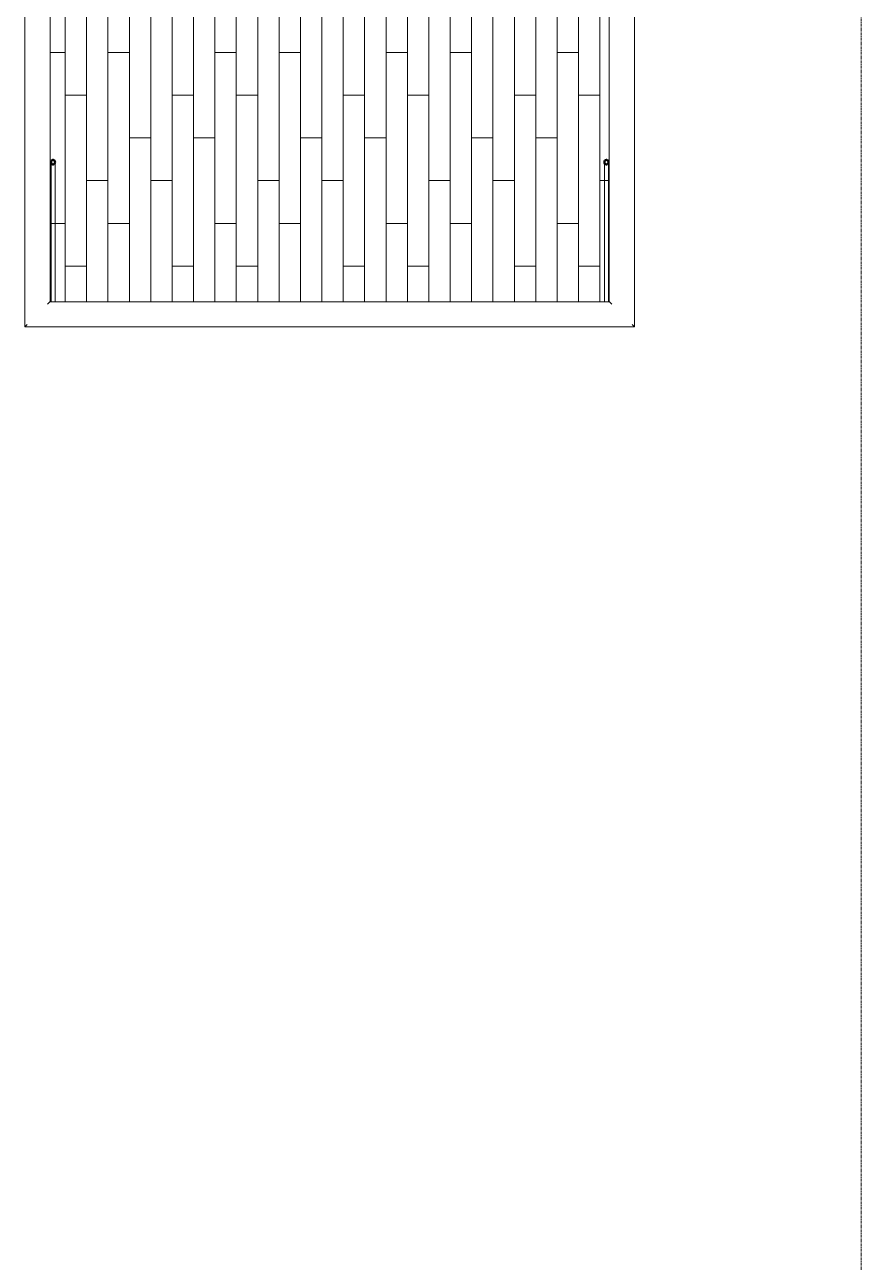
# Model space of a CAD drawing. Header units: inches. Extents: x -4235 to -464, y 9767 to 12347.
# Drawn here: x -2329.8 to -2173.3, y 11007.5 to 11239.1 of the extents above; entities that cross this region are included whole.
import ezdxf

# ---------------------------------------------------------------- set-up
doc = ezdxf.new("R2010")
doc.units = ezdxf.units.IN
doc.header["$MEASUREMENT"] = 0
doc.linetypes.add('Grid Line 1_2_', pattern=[0.875, 0.5, -0.125, 0.125, -0.125])
for name, color, linetype, lineweight in [('A-FLOR-HRAL', 11, 'Continuous', 9), ('A-FLOR-PATT-1', 9, 'Continuous', 9), ('A-WALL-6', 113, 'Continuous', 9), ('A-WALL-7', 113, 'Continuous', 50), ('S-GRID-1', 1, 'Grid Line 1_2_', 9)]:
    doc.layers.add(name, color=color, linetype=linetype, lineweight=lineweight)

# ---------------------------------------------------------------- blocks, each defined once
blk = doc.blocks.new('Railing - Baluster_01-2700443-BACKGROUND - 3RD FLOOR')
at = {"layer": 'A-FLOR-HRAL'}
for p, q in [((-0.59, 1.18), (0.59, 1.18)), ((-0.59, 0.59), (-0.59, 1.18)), ((0.59, 1.18), (0.59, 0.59))]:
    blk.add_line(p, q, dxfattribs=at)
blk = doc.blocks.new('Railing - Railing-2700298-BACKGROUND - 3RD FLOOR')
at = {"layer": 'A-FLOR-HRAL'}
for p, q in [((-2329.76, 11245.78), (-2329.76, 11182.53)), ((-2329.76, 11245.78), (-2329.29, 11245.78)), ((-2329.29, 11245.78), (-2325.51, 11245.78)), ((-2325.51, 11245.78), (-2325.04, 11245.78)), ((-2325.04, 11187.25), (-2325.04, 11245.78)), ((-2220.44, 11245.78), (-2220.44, 11187.25)), ((-2220.44, 11245.78), (-2219.96, 11245.78)), ((-2219.96, 11245.78), (-2216.18, 11245.78)), ((-2216.18, 11245.78), (-2215.71, 11245.78)), ((-2215.71, 11182.53), (-2215.71, 11245.78)), ((-2220.44, 11187.25), (-2325.04, 11187.25)), ((-2329.76, 11182.53), (-2215.71, 11182.53))]:
    blk.add_line(p, q, dxfattribs=at)
for points, knots in [([(-2325.51, 11186.78), (-2325.47, 11186.82), (-2325.41, 11186.88), (-2325.33, 11186.96), (-2325.28, 11187.01), (-2325.25, 11187.04), (-2325.21, 11187.08), (-2325.18, 11187.11), (-2325.15, 11187.13), (-2325.13, 11187.16), (-2325.1, 11187.19), (-2325.07, 11187.22), (-2325.04, 11187.24), (-2325.04, 11187.25), (-2325.04, 11187.25)], [0, 0, 0, 0, 0.166667, 0.25, 0.333333, 0.375, 0.416667, 0.5, 0.541667, 0.583333, 0.666667, 0.75, 0.833333, 1, 1, 1, 1]), ([(-2219.96, 11186.78), (-2220.01, 11186.82), (-2220.07, 11186.88), (-2220.14, 11186.96), (-2220.19, 11187.01), (-2220.23, 11187.04), (-2220.26, 11187.08), (-2220.29, 11187.11), (-2220.32, 11187.13), (-2220.34, 11187.16), (-2220.37, 11187.19), (-2220.4, 11187.22), (-2220.43, 11187.24), (-2220.44, 11187.25), (-2220.44, 11187.25)], [0, 0, 0, 0, 0.166667, 0.25, 0.333333, 0.375, 0.416667, 0.5, 0.541667, 0.583333, 0.666667, 0.75, 0.833333, 1, 1, 1, 1]), ([(-2329.76, 11182.53), (-2329.76, 11182.53), (-2329.75, 11182.54), (-2329.73, 11182.56), (-2329.7, 11182.59), (-2329.67, 11182.62), (-2329.64, 11182.64), (-2329.62, 11182.67), (-2329.58, 11182.71), (-2329.53, 11182.75), (-2329.5, 11182.79), (-2329.46, 11182.83), (-2329.39, 11182.9), (-2329.33, 11182.96), (-2329.29, 11183)], [0, 0, 0, 0, 0.166667, 0.25, 0.333333, 0.416667, 0.458333, 0.5, 0.583333, 0.666667, 0.708333, 0.75, 0.833333, 1, 1, 1, 1]), ([(-2215.71, 11182.53), (-2215.71, 11182.53), (-2215.72, 11182.54), (-2215.75, 11182.56), (-2215.77, 11182.59), (-2215.8, 11182.62), (-2215.83, 11182.64), (-2215.86, 11182.67), (-2215.9, 11182.71), (-2215.94, 11182.75), (-2215.97, 11182.79), (-2216.01, 11182.83), (-2216.08, 11182.9), (-2216.14, 11182.96), (-2216.18, 11183)], [0, 0, 0, 0, 0.166667, 0.25, 0.333333, 0.416667, 0.458333, 0.5, 0.583333, 0.666667, 0.708333, 0.75, 0.833333, 1, 1, 1, 1])]:
    blk.add_open_spline(points, degree=3, knots=knots, dxfattribs=at)
blk.add_blockref('Railing - Baluster_01-2700443-BACKGROUND - 3RD FLOOR', (-2327.4, 11245.19))
blk = doc.blocks.new('Walls 95 - Walls 1-2573264-BACKGROUND - 3RD FLOOR')
at = {"layer": 'A-WALL-6'}
for p, q in [((-2324.85, 11213.35), (-2324.85, 11187.25)), ((-2324.1, 11187.25), (-2324.1, 11213.35))]:
    blk.add_line(p, q, dxfattribs=at)
at = {"layer": 'A-WALL-7', "flags": 128}
for points in [[(-2324.1, 11213.35), (-2324.11, 11213.45), (-2324.15, 11213.55), (-2324.2, 11213.64), (-2324.26, 11213.71), (-2324.34, 11213.75), (-2324.43, 11213.78), (-2324.52, 11213.78), (-2324.61, 11213.75), (-2324.69, 11213.71), (-2324.76, 11213.64), (-2324.81, 11213.55), (-2324.84, 11213.45), (-2324.85, 11213.35)], [(-2324.85, 11213.35), (-2324.84, 11213.25), (-2324.81, 11213.15), (-2324.76, 11213.06), (-2324.69, 11212.99), (-2324.61, 11212.95), (-2324.52, 11212.92), (-2324.43, 11212.92), (-2324.34, 11212.95), (-2324.26, 11212.99), (-2324.2, 11213.06), (-2324.15, 11213.15), (-2324.11, 11213.25), (-2324.1, 11213.35)]]:
    blk.add_lwpolyline(points, dxfattribs=at)
blk = doc.blocks.new('Walls 96 - Walls 1-2573283-BACKGROUND - 3RD FLOOR')
at = {"layer": 'A-WALL-6'}
for p, q in [((-2221.36, 11213.35), (-2221.36, 11187.25)), ((-2220.61, 11187.25), (-2220.61, 11213.35))]:
    blk.add_line(p, q, dxfattribs=at)
at = {"layer": 'A-WALL-7', "flags": 128}
for points in [[(-2220.61, 11213.35), (-2220.62, 11213.45), (-2220.65, 11213.55), (-2220.7, 11213.64), (-2220.77, 11213.71), (-2220.85, 11213.75), (-2220.94, 11213.78), (-2221.03, 11213.78), (-2221.12, 11213.75), (-2221.2, 11213.71), (-2221.26, 11213.64), (-2221.32, 11213.55), (-2221.35, 11213.45), (-2221.36, 11213.35)], [(-2221.36, 11213.35), (-2221.35, 11213.25), (-2221.32, 11213.15), (-2221.26, 11213.06), (-2221.2, 11212.99), (-2221.12, 11212.95), (-2221.03, 11212.92), (-2220.94, 11212.92), (-2220.85, 11212.95), (-2220.77, 11212.99), (-2220.7, 11213.06), (-2220.65, 11213.15), (-2220.62, 11213.25), (-2220.61, 11213.35)]]:
    blk.add_lwpolyline(points, dxfattribs=at)

msp = doc.modelspace()

# ---------------------------------------------------------------- hatches: boundary and pattern name
at = {"layer": 'A-FLOR-PATT-1'}
h = msp.add_hatch(dxfattribs=at)
h.set_pattern_fill('FP_46', color=256, style=0, pattern_type=2)
h.set_pattern_definition([(90, (-1554.201, 12289.889), (-4, 2e-16), []), (180, (-1554.201, 12289.889), (-8, -8), [4, -28]), (180, (-1558.201, 12305.889), (-8, -8), [4, -28])])
h.paths.add_polyline_path([(-2221.34, 11187.25), (-2220.44, 11187.25), (-2220.42, 11245.78), (-2216.07, 11245.78), (-2216.07, 11247.01), (-2253.74, 11247.01), (-2253.74, 11247.78), (-2329.4, 11247.78), (-2329.4, 11245.78), (-2327.99, 11245.78), (-2327.99, 11246.37), (-2326.81, 11246.37), (-2326.81, 11245.78), (-2325.04, 11245.78), (-2325, 11187.25), (-2221.35, 11187.25)], flags=0)

# ---------------------------------------------------------------- linework, layer by layer
at = {"layer": 'S-GRID-1'}
msp.add_line((-2173.32, 9836.18), (-2173.32, 12297.93), dxfattribs=at)

# ---------------------------------------------------------------- block references
at = {"layer": 'A-FLOR-HRAL'}
msp.add_blockref('Railing - Railing-2700298-BACKGROUND - 3RD FLOOR', (0, 0), dxfattribs=at)
at = {"layer": 'A-WALL-6'}
for name in ['Walls 95 - Walls 1-2573264-BACKGROUND - 3RD FLOOR', 'Walls 96 - Walls 1-2573283-BACKGROUND - 3RD FLOOR']:
    msp.add_blockref(name, (0, 0), dxfattribs=at)

doc.saveas('drawing.dxf')
